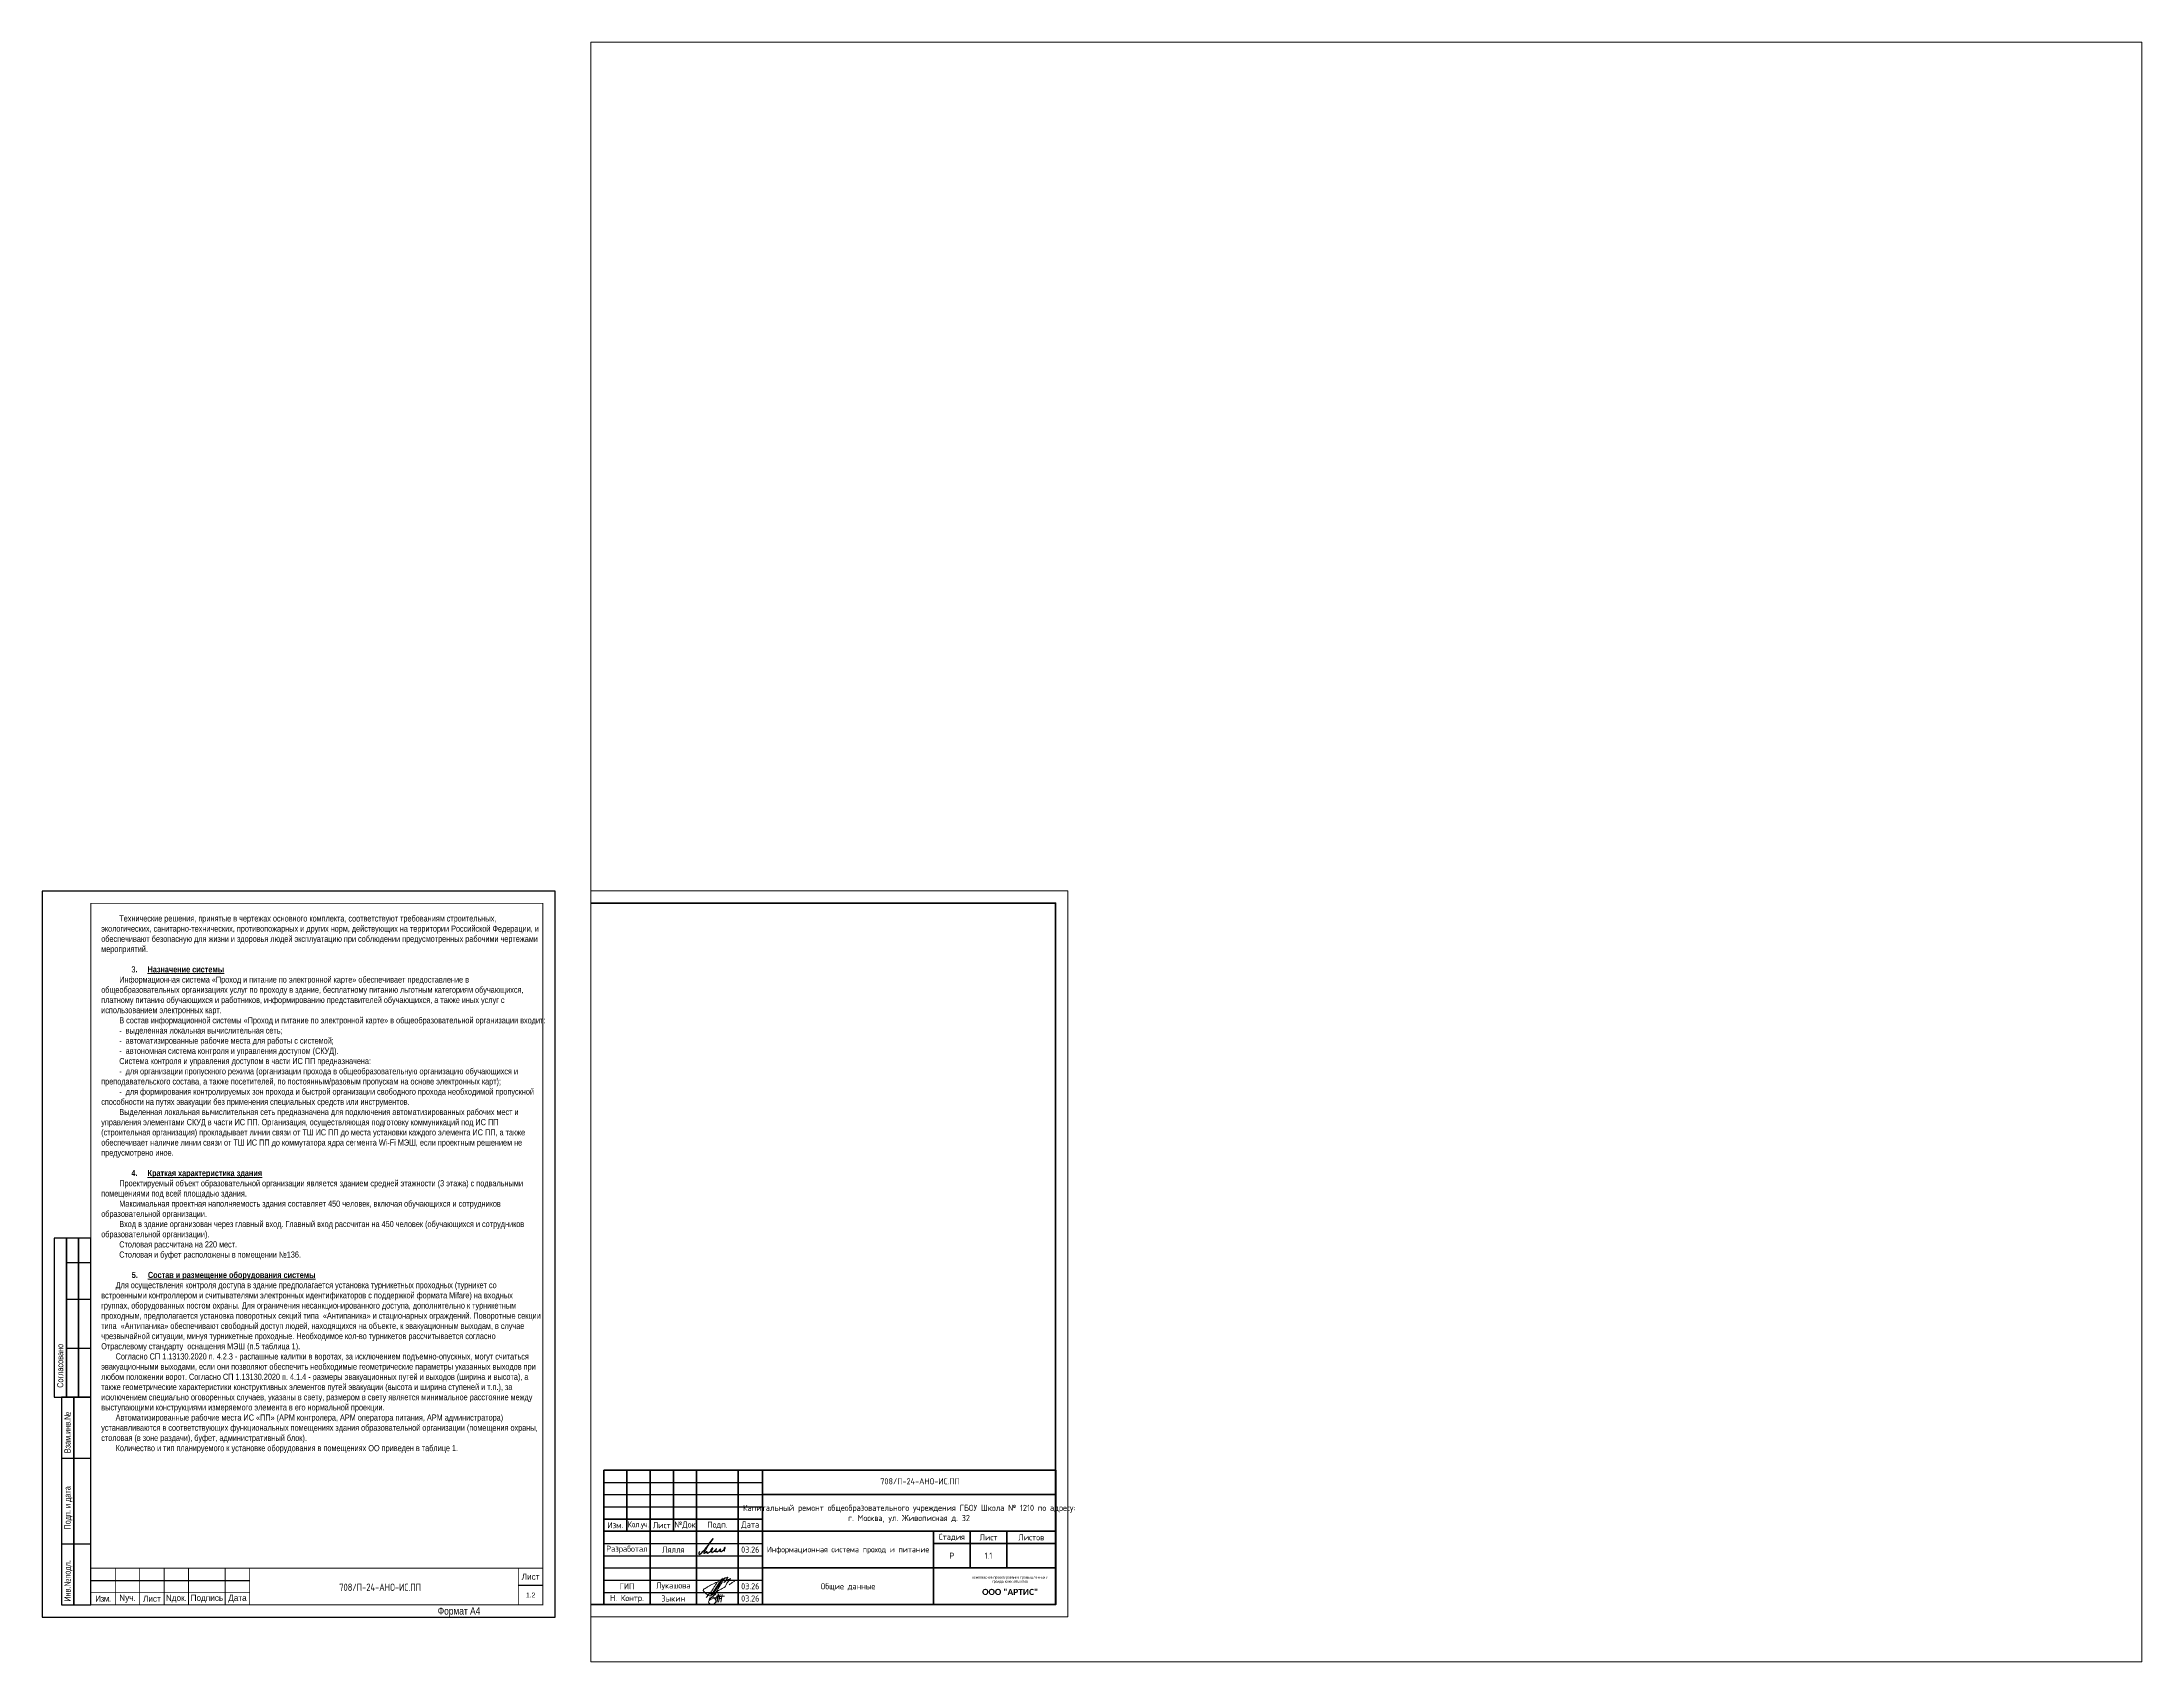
# Paper-space layout 'ОД2' of a CAD drawing. Header units: millimetres. Extents: x -5573 to 1243, y -6206 to 657.
# Drawn here: x -5573 to -4713, y -6206 to -5544 of the extents above; entities outside this region: 32.
# The model-space entities are those that its viewports show. They can reach past a viewport. Long polylines and large blocks are cut down to what shows.
import ezdxf
from ezdxf.enums import TextEntityAlignment as Align

# ---------------------------------------------------------------- set-up
doc = ezdxf.new("R2010")
doc.units = ezdxf.units.MM
for name, color, linetype in [('__НАДПИСИ', 7, 'Continuous'), ('G-ANOTVPRT_T', 7, 'Continuous'), ('СОТ', 7, 'Continuous'), ('стена', 20, 'Continuous')]:
    doc.layers.add(name, color=color, linetype=linetype)
for name, color, linetype, lineweight in [('__ФОРМАТ', 7, 'Continuous', 40), ('A-_ANOTTEXT_T', 7, 'Continuous', 9), ('Подписи', 7, 'Continuous', 13)]:
    doc.layers.add(name, color=color, linetype=linetype, lineweight=lineweight)
doc.layers.add('PDF _СОТ', color=7, linetype='Continuous', true_color=0xb82d00)
doc.layers.add('Границы листа', color=7, linetype='Continuous', lineweight=0, plot=False)
doc.layers.add('ОФ_подписи', color=5, linetype='Continuous', lineweight=13, true_color=0x0000ff)
doc.layers.add('Оформление-Надписи', color=7, linetype='Continuous', lineweight=0, true_color=0x000000)
doc.styles.add('Arial Narrow МОЙ', font='ARIALN.TTF', dxfattribs={"height": 2.5})
doc.styles.add('GOST 2.304 type A', font='', dxfattribs={"height": 250})
doc.styles.add('GOST 2.304 type A_2', font='', dxfattribs={"height": 2.5})
doc.styles.add('GOST 2.304 type A_3', font='', dxfattribs={"height": 3.5})
doc.styles.add('GOST Common_4', font='', dxfattribs={"height": 7})
doc.styles.add('ISOCPEUR', font='isocpeur.ttf', dxfattribs={"width": 0.9, "height": 350})
doc.styles.add('Mipgost_5', font='', dxfattribs={"height": 250})
doc.styles.add('RubezhCAD', font='', dxfattribs={"oblique": 10})
doc.styles.get("Standard").update_dxf_attribs({"font": ''})
doc.styles.add('ГОСТ 2.304', font='')
doc.styles.add('М1', font='', dxfattribs={"height": 2.5})
doc.styles.add('М2', font='', dxfattribs={"height": 4})
doc.styles.add('Основной', font='ARIALN.TTF')
doc.styles.get('GOST 2.304 type A').set_extended_font_data('GOST 2.304 type A')
doc.styles.get('GOST 2.304 type A_2').set_extended_font_data('GOST 2.304 type A')
doc.styles.get('GOST 2.304 type A_3').set_extended_font_data('GOST 2.304 type A')
doc.styles.get('GOST Common_4').set_extended_font_data('GOST type B')
doc.styles.get('Mipgost_5').set_extended_font_data('Mipgost')
doc.styles.get('RubezhCAD').set_extended_font_data('GOST type A')
doc.styles.get('Standard').set_extended_font_data('GOST type B')
doc.styles.get('ГОСТ 2.304').set_extended_font_data('GOST 2.304 type A')
doc.styles.get('М1').set_extended_font_data('Montserrat')
doc.styles.get('М2').set_extended_font_data('Montserrat')

# ---------------------------------------------------------------- blocks, each defined once
blk = doc.blocks.new('*U28')
for points in [[(0, 0), (210, 0), (210, 297), (0, 297)], [(5, 90), (10, 90), (10, 155), (5, 155)], [(10, 90), (15, 90), (15, 155), (10, 155)], [(15, 90), (20, 90), (20, 155), (15, 155)], [(8, 5), (13, 5), (13, 90), (8, 90)], [(13, 5), (20, 5), (20, 90), (13, 90)]]:
    blk.add_lwpolyline(points, close=True)
at = {"const_width": 0.35}
for points in [[(20, 5), (205, 5), (205, 292), (20, 292)], [(20, 20), (205, 20), (205, 5), (20, 5)]]:
    blk.add_lwpolyline(points, close=True, dxfattribs=at)
for points in [[(10, 145), (20, 145)], [(10, 130), (20, 130)], [(10, 110), (20, 110)], [(8, 65), (20, 65)], [(8, 30), (20, 30)], [(20, 15), (85, 15)], [(195, 13), (205, 13)]]:
    blk.add_lwpolyline(points)
for points in [[(30, 20), (30, 5)], [(40, 20), (40, 5)], [(50, 20), (50, 5)], [(60, 20), (60, 5)], [(75, 20), (75, 5)], [(85, 20), (85, 5)], [(195, 20), (195, 5)], [(20, 10), (85, 10)]]:
    blk.add_lwpolyline(points, dxfattribs=at)
at = {"style": 'Основной'}
for s, p in [('Согласовано', (8.68, 93.8)), ('Взам.инв.№', (11.68, 67.07)), ('Подп. и дата', (11.68, 35.79)), ('Инв.№подл.', (11.68, 6.31))]:
    blk.add_text(s, height=2.5, rotation=90, dxfattribs=at).set_placement(p)
at = {"char_height": 2.5, "attachment_point": 5, "style": 'М1'}
for s, insert, width in [('Лист', (200, 16.5), 10.0005), ('{\\T0.9;Изм.}', (25, 7.5), 10), ('Nуч.', (35, 7.5), 10), ('Лист', (45, 7.5), 10), ('Nдок.', (55, 7.5), 10), ('Подпись', (67.5, 7.5), 15), ('Дата', (80, 7.5), 10)]:
    blk.add_mtext(s, dxfattribs=dict(at, insert=insert, width=width))
for tag, height, style, p in [('ГРАФА_1Ф6', 4, 'М2', (145, 12.5)), ('ГРАФА_7Ф6', 2, 'М1', (200, 9))]:
    blk.add_attdef(tag, text='', height=height, dxfattribs=dict(style=style)).set_placement(p, align=Align.MIDDLE_CENTER)
at = {"style": 'Основной'}
for tag, p in [('ФОРМАТ', (161.99, 2.5)), ('СВОЙСТВА_2', (179.35, 2.5))]:
    blk.add_attdef(tag, text='', height=3, dxfattribs=at).set_placement(p, align=Align.MIDDLE_LEFT)
blk = doc.blocks.new('*U12')
for p, q in [((5, 155), (5, 90)), ((15, 155), (15, 90))]:
    blk.add_line(p, q)
at = {"lineweight": -2}
for p, q in [((10, 155), (10, 90)), ((10, 145), (20, 145)), ((10, 130), (20, 130)), ((10, 110), (20, 110)), ((13, 90), (13, 5)), ((8, 65), (20, 65)), ((8, 30), (20, 30))]:
    blk.add_line(p, q, dxfattribs=at)
blk.add_lwpolyline([(20, 5), (415, 5), (415, 292), (20, 292)], close=True, dxfattribs=at)
for points in [[(20, 155), (5, 155), (5, 90), (8, 90)], [(20, 5), (8, 5), (8, 90), (20, 90)]]:
    blk.add_lwpolyline(points, dxfattribs=at)
at = {"layer": 'Границы листа'}
blk.add_lwpolyline([(420, 0), (0, 0), (0, 297), (420, 297)], close=True, dxfattribs=at)
at = {"lineweight": 30, "style": 'Mipgost_5'}
blk.add_text('Согласовано', height=2.5, rotation=90, dxfattribs=at).set_placement((7.5, 91), align=Align.MIDDLE_LEFT)
for s, p in [('Взам. инв. №', (10.5, 77.5)), ('Подп. и дата', (10.5, 47.5)), ('Инв. № подл.', (10.5, 17.5))]:
    blk.add_text(s, height=2.5, rotation=90, dxfattribs=at).set_placement(p, align=Align.MIDDLE)
at = {"lineweight": 13, "oblique": 10, "flags": 8}
blk.add_attdef('ФОРМАТ', (380.94, 1.12), '', height=3, dxfattribs=at)
blk = doc.blocks.new('П_Зыкин')
at = {"layer": 'ОФ_подписи', "color": 5, "ltscale": 100, "transparency": 33554687}
for p, q in [((142, 249), (62, -174)), ((102, 37), (218, 37)), ((258, 249), (178, -174))]:
    blk.add_line(p, q, dxfattribs=at)
blk.add_lwpolyline([(-462, 273), (-74, 273), (-446, -30)], dxfattribs=at)
for centre, radius, start, end in [((-271, -94), 186, 314.23929, 159.93483), ((345, -1372), 1523, 88.87583, 117.8788), ((1109, -252), 1204, 158.75935, 174.23097), ((-1024, 224), 1068, 337.81444, 2.88593), ((-849, 72), 852, 342.83077, 7.48151), ((-9, 182), 4.48, 8.96906, 155.65511), ((-643, 22), 732, 344.4555, 20.46196), ((-318, -169), 151, 108.7568, 173.42509), ((-287, -115), 185, 191.53585, 322.35119)]:
    blk.add_arc(centre, radius, start, end, dxfattribs=at)
blk = doc.blocks.new('П_Лукашова')
at = {"layer": 'ОФ_подписи', "color": 5}
for p, q in [((221, 339), (-221, -339)), ((286, 371), (-156, -307)), ((283, 370), (218, 338))]:
    blk.add_line(p, q, dxfattribs=at)
for points in [[(-221, -339), (-276, -344), (-368, -289), (-446, -221), (-505, -166), (-522, -116), (-412, -16), (-295, 56), (-173, 120), (-49, 179), (33, 216), (87, 237), (52, 221), (11, 167), (-59, 51), (-126, -52), (-177, -132), (-256, -231), (-409, -409)], [(360, 20), (294, -18), (203, -65), (91, -124), (-73, -248)], [(366, 415), (236, 213), (85, -37), (-50, -300)], [(221, 301), (344, 360), (434, 401), (475, 416), (464, 395), (420, 336), (342, 232), (310, 203), (337, 221), (420, 283), (490, 322), (558, 352), (576, 358), (491, 240), (403, 113), (374, 49), (360, 20)], [(530, 102), (646, 199), (748, 254)]]:
    blk.add_spline(points, degree=3, dxfattribs=at)
blk = doc.blocks.new('штамп')
at = {"layer": '__ФОРМАТ', "linetype": 'Continuous', "lineweight": 50}
for p, q in [((531929, 45357), (531929, 50857)), ((531929, 50857), (550429, 50857)), ((532879, 48357), (532879, 50857)), ((533829, 45357), (533829, 50857)), ((534779, 48357), (534779, 50857)), ((535729, 45357), (535729, 50857)), ((537429, 45357), (537429, 50857)), ((538429, 45357), (538429, 50857)), ((550429, 45357), (550429, 50857)), ((538429, 49857), (550429, 49857)), ((531929, 48857), (538429, 48857)), ((531929, 48357), (550429, 48357)), ((545429, 45357), (545429, 48357)), ((546929, 46857), (546929, 48357)), ((548429, 46857), (548429, 48357)), ((545429, 47857), (550429, 47857)), ((538429, 46857), (550429, 46857)), ((531929, 45357), (550429, 45357))]:
    blk.add_line(p, q, dxfattribs=at)
at = {"layer": '__ФОРМАТ', "linetype": 'Continuous', "lineweight": -2}
for p, q in [((531929, 50357), (538429, 50357)), ((531929, 49857), (538429, 49857)), ((531929, 49357), (538429, 49357)), ((531929, 48857), (538429, 48857)), ((531929, 47857), (538429, 47857)), ((531929, 47357), (538429, 47357)), ((531929, 46857), (538429, 46857)), ((538429, 46857), (550429, 46857)), ((531929, 46357), (538429, 46357)), ((531929, 45857), (538429, 45857))]:
    blk.add_line(p, q, dxfattribs=at)
at = {"layer": 'Подписи', "color": 5, "lineweight": 25}
blk.add_lwpolyline([(535847, 47525), (535833, 47500), (535823, 47461), (535824, 47440), (535829, 47423), (535840, 47414), (535857, 47413), (535876, 47421), (535897, 47435), (535917, 47454), (536005, 47539), (536088, 47624), (536142, 47690), (536203, 47776), (536266, 47874), (536323, 47953), (536362, 48009), (536395, 48059), (536405, 48060), (536397, 48045), (536295, 47925), (536205, 47790), (536095, 47603), (536059, 47544), (536038, 47506), (536029, 47485), (536027, 47473), (536027, 47462), (536031, 47457), (536037, 47454), (536045, 47456), (536057, 47466), (536072, 47479), (536107, 47506), (536133, 47525), (536147, 47532), (536152, 47532), (536153, 47529), (536150, 47520), (536147, 47504), (536146, 47491), (536148, 47479), (536150, 47471), (536157, 47465), (536166, 47462), (536178, 47464), (536189, 47469), (536215, 47480), (536240, 47498), (536281, 47529), (536306, 47550), (536324, 47567), (536342, 47582), (536372, 47609), (536388, 47629), (536397, 47646), (536399, 47657), (536398, 47666), (536393, 47671), (536383, 47671), (536372, 47667), (536356, 47653), (536336, 47632), (536323, 47612), (536313, 47599), (536309, 47587), (536310, 47579), (536315, 47575), (536326, 47579), (536335, 47585), (536344, 47592), (536348, 47595), (536352, 47596), (536354, 47595), (536355, 47592), (536349, 47583), (536342, 47575), (536334, 47561), (536326, 47547), (536322, 47538), (536320, 47531), (536321, 47523), (536325, 47519), (536328, 47519), (536333, 47524), (536338, 47527), (536344, 47526), (536346, 47520), (536351, 47508), (536355, 47498), (536359, 47493), (536366, 47491), (536375, 47491), (536385, 47497), (536412, 47513), (536436, 47532), (536466, 47559), (536491, 47583), (536517, 47607), (536529, 47621), (536545, 47642), (536547, 47643), (536546, 47644), (536543, 47644), (536541, 47642), (536538, 47637), (536499, 47577), (536491, 47558), (536482, 47544), (536480, 47535), (536479, 47529), (536481, 47524), (536483, 47522), (536489, 47523), (536494, 47526), (536502, 47532), (536512, 47539), (536522, 47544), (536530, 47548), (536541, 47549), (536547, 47546), (536550, 47541), (536551, 47531), (536552, 47525), (536553, 47521), (536558, 47517), (536562, 47515), (536568, 47515), (536575, 47517), (536583, 47523), (536596, 47533), (536617, 47547), (536636, 47561), (536659, 47583), (536688, 47609), (536702, 47620), (536713, 47630), (536721, 47636), (536727, 47641), (536727, 47643), (536726, 47644), (536723, 47643), (536720, 47638), (536715, 47629), (536693, 47594), (536681, 47575), (536676, 47566), (536674, 47557), (536677, 47551), (536679, 47547), (536684, 47546), (536689, 47549), (536695, 47552), (536700, 47554), (536709, 47554), (536716, 47551), (536717, 47545), (536719, 47535), (536721, 47527), (536725, 47524), (536731, 47520), (536741, 47523), (536747, 47528), (536757, 47534), (536779, 47550), (536809, 47572), (536842, 47600), (536865, 47623), (536880, 47642), (536895, 47664), (536899, 47675), (536901, 47684), (536898, 47689), (536891, 47693), (536881, 47689), (536873, 47682), (536862, 47668), (536856, 47654), (536855, 47638), (536856, 47622), (536856, 47598), (536858, 47583), (536860, 47572), (536864, 47560), (536871, 47551)], dxfattribs=at)
at = {"layer": 'ОФ_подписи'}
for name, p, xscale, yscale, zscale in [('П_Лукашова', (536533, 46057), 1.010226427429054, 1.010226427429054, 1.010226427429054), ('П_Зыкин', (536581, 45585), 0.7621923841183493, 0.7621923841183493, 0.7621923841183493)]:
    blk.add_blockref(name, p, dxfattribs=dict(at, xscale=xscale, yscale=yscale, zscale=zscale))
at = {"color": 0, "transparency": 33554687, "attachment_point": 5, "style": 'ГОСТ 2.304'}
for s, insert, char_height, width in [('{\\fArial|b0|i0|c204|p34;комплексное проектирование промышленных и гражданских объектов}', (548566, 46374), 100, 3372.21), ('{\\fCorbel Light|b1|i0|c204|p34;ООО "АРТИС"}', (548566, 45874), 250, 4171.2)]:
    blk.add_mtext(s, dxfattribs=dict(at, insert=insert, char_height=char_height, width=width))
at = {"layer": '__НАДПИСИ', "lineweight": 9, "ltscale": 2, "style": 'ISOCPEUR', "flags": 1}
blk.add_attdef('NOTATION', (548864, 51134), '', height=250, dxfattribs=at)
at = {"layer": '__НАДПИСИ', "lineweight": 9, "ltscale": 2, "style": 'RubezhCAD', "oblique": 10}
blk.add_attdef('SHEET', text='', height=250, dxfattribs=at).set_placement((547679, 47357), align=Align.MIDDLE_CENTER)
at = {"layer": '__ФОРМАТ', "color": 7, "linetype": 'Continuous', "lineweight": 20, "attachment_point": 5, "style": 'GOST 2.304 type A'}
for s, insert, char_height, width in [('Капитальный ремонт общеобразовательного учреждения ГБОУ Школа № 1210 по адресу:      \\Pг. Москва, ул. Живописная д. 32', (544429, 49073), 250, 12000), ('\\pi-7.5,l7.5,t7.5;{\\W0.9;\\C256;Кол.уч.}', (533354, 48607), 250, 950), ('Информационная система проход и питание \\P ', (541929, 47381), 240, 7000)]:
    blk.add_mtext(s, dxfattribs=dict(at, insert=insert, char_height=char_height, width=width))
at = {"layer": '__ФОРМАТ', "color": 7, "linetype": 'Continuous', "lineweight": 20, "char_height": 250, "attachment_point": 5, "line_spacing_factor": 1.2, "style": 'GOST 2.304 type A'}
for s, insert, width in [('\\pi-7.5,l7.5,t7.5;{\\C256;Изм.}', (532404, 48607), 950), ('\\pi-7.5,l7.5,t7.5;{\\C256;Лист}', (534304, 48607), 950), ('\\pi-7.5,l7.5,t7.5;{\\C256;№Док}', (535254, 48607), 950), ('\\pi-7.5,l7.5,t7.5;{\\C256;Подп.}', (536584, 48607), 1710.72), ('\\pi-7.5,l7.5,t7.5;{\\C256;Дата}', (537929, 48607), 1000), ('\\pi-7.5,l7.5,t7.5;{\\C256;Стадия}', (546179, 48107), 1500), ('\\pi-7.5,l7.5,t7.5;{\\C256;Лист}', (547679, 48107), 1500), ('\\pi-7.5,l7.5,t7.5;{\\C256;Листов}', (549429, 48107), 2000), ('\\pi-7.5,l7.5,t7.5;{\\C256;Разработал}', (532879, 47607), 1900), ('{\\C256;Лялля}', (534779, 47607), 1900), ('{\\C256;03.26}', (537929, 47607), 1000), ('\\pi-750,l750,t750;{\\C256;Р}', (546179, 47357), 1500), ('{\\C256;Н. Контр. }', (532879, 45592), 1900), ('\\pi-7.5,l7.5,t7.5;{\\C256;ГИП}', (532879, 46107), 1900), ('{\\C256;Лукашова}', (534779, 46107), 1900), ('\\pi-750,l750,t750;{\\C256;Зыкин}', (534779, 45607), 1900), ('{\\C256;03.26}', (537929, 46107), 1000), ('{\\C256;03.26}', (537929, 45607), 1000)]:
    blk.add_mtext(s, dxfattribs=dict(at, insert=insert, width=width))
at = {"layer": 'стена', "color": 18, "true_color": 0x000000, "insert": (543249, 50527), "char_height": 250, "width": 3851.47, "attachment_point": 1, "style": 'GOST 2.304 type A'}
blk.add_mtext('708/П-24-АНО-ИС.ПП', dxfattribs=at)

msp = doc.modelspace()

# ---------------------------------------------------------------- block references
at = {"layer": '__ФОРМАТ', "lineweight": 60, "xscale": 99.9999999999996, "yscale": 99.9999999999996, "zscale": 99.9999999999996}
msp.add_blockref('*U12', (370939.913, 238715.833), dxfattribs=at)
at = {"layer": 'PDF _СОТ', "color": 0}
msp.add_blockref('штамп', (-137988.711, 193858.796), dxfattribs=at)

# ---------------------------------------------------------------- texts
at = {"layer": 'СОТ', "char_height": 250, "attachment_point": 5, "style": 'GOST 2.304 type A'}
for s, insert, width in [('1.1', (409689.913, 241215.833), 1500), ('Общие данные', (403939.913, 239931.684), 7000)]:
    msp.add_mtext(s, dxfattribs=dict(at, insert=insert, width=width))

psp = doc.layouts.new('ОД2')

# ---------------------------------------------------------------- block references
ref = psp.add_blockref('*U28', (-5572.68, -6188.1))
ref.add_attrib('ГРАФА_7Ф6', '1.2', dxfattribs={"height": 2, "style": 'М1'}).set_placement((-5372.68, -6179.1), align=Align.MIDDLE_CENTER)
ref.add_attrib('ФОРМАТ', 'Формат А4', dxfattribs={"height": 3, "style": 'Основной'}).set_placement((-5410.69, -6185.6), align=Align.MIDDLE_LEFT)

# ---------------------------------------------------------------- texts
at = {"layer": 'A-_ANOTTEXT_T', "attachment_point": 1}
for s, insert, char_height, width, style in [('\\fGOST Common|b0|i0|c204|p34|; ', (599.92, 657.41), 7, 2.9662, 'GOST Common_4'), ('\\fGOST Common|b0|i0|c204|p34|; ', (682.41, 657.41), 7, 2.9662, 'GOST Common_4'), ('\\fGOST Common|b0|i0|c204|p34|; ', (738.37, 657.41), 7, 2.9662, 'GOST Common_4'), ('\\fGOST Common|b0|i0|c204|p34|; ', (844.53, 657.41), 7, 2.9662, 'GOST Common_4'), ('\\fGOST Common|b0|i0|c204|p34|; ', (640.87, 645.43), 7, 2.9662, 'GOST Common_4'), ('\\fGOST Common|b0|i0|c204|p34|; ', (708.67, 645.43), 7, 2.9662, 'GOST Common_4'), ('\\fGOST Common|b0|i0|c204|p34|; ', (810.07, 645.43), 7, 2.9662, 'GOST Common_4'), ('\\fGOST Common|b0|i0|c204|p34|; ', (822.44, 645.43), 7, 2.9662, 'GOST Common_4'), ('\\fGOST Common|b0|i0|c204|p34|; ', (652.58, 621.49), 7, 2.9662, 'GOST Common_4'), ('\\fGOST Common|b0|i0|c204|p34|; ', (731.88, 621.49), 7, 2.9662, 'GOST Common_4'), ('\\fGOST Common|b0|i0|c204|p34|; ', (790.56, 621.49), 7, 2.9662, 'GOST Common_4'), ('\\fGOST 2.304 type A|b0|i0|c204|p34|; ', (1145.4, 64.78), 2.5, 1.2827, 'GOST 2.304 type A_2'), ('\\fGOST 2.304 type A|b0|i0|c204|p34|; ', (1149.63, 64.78), 2.5, 1.2827, 'GOST 2.304 type A_2'), ('\\fGOST 2.304 type A|b0|i0|c204|p34|; ', (1157.37, 68.61), 2.5, 1.2827, 'GOST 2.304 type A_2'), ('\\fGOST 2.304 type A|b0|i0|c204|p34|; ', (1158.82, 64.78), 2.5, 1.2827, 'GOST 2.304 type A_2'), ('\\fGOST 2.304 type A|b0|i0|c204|p34|; ', (1161.34, 68.61), 2.5, 1.2827, 'GOST 2.304 type A_2'), ('\\fGOST 2.304 type A|b0|i0|c204|p34|; ', (1183.56, 68.61), 2.5, 1.2827, 'GOST 2.304 type A_2'), ('\\fGOST 2.304 type A|b0|i0|c204|p34|; ', (1186.08, 68.61), 2.5, 1.2827, 'GOST 2.304 type A_2'), ('\\fGOST 2.304 type A|b0|i0|c204|p34|; ', (1199.44, 68.61), 2.5, 1.2827, 'GOST 2.304 type A_2'), ('\\fGOST 2.304 type A|b0|i0|c204|p34|; ', (1214.45, 68.61), 2.5, 1.2827, 'GOST 2.304 type A_2'), ('\\fGOST 2.304 type A|b0|i0|c204|p34|; ', (1224.71, 68.61), 2.5, 1.2827, 'GOST 2.304 type A_2'), ('\\fGOST 2.304 type A|b0|i0|c204|p34|; ', (1142.67, 17.43), 3.5, 1.6835, 'GOST 2.304 type A_3'), ('\\fGOST 2.304 type A|b0|i0|c204|p34|; ', (1170.98, 17.43), 3.5, 1.6835, 'GOST 2.304 type A_3'), ('\\fGOST 2.304 type A|b0|i0|c204|p34|; ', (1182.29, 17.43), 3.5, 1.6835, 'GOST 2.304 type A_3'), ('\\fGOST 2.304 type A|b0|i0|c204|p34|; ', (1201.87, 17.43), 3.5, 1.6835, 'GOST 2.304 type A_3'), ('\\fGOST 2.304 type A|b0|i0|c204|p34|; ', (1243.34, 17.43), 3.5, 1.6835, 'GOST 2.304 type A_3'), ('\\fGOST 2.304 type A|b0|i0|c204|p34|; ', (1143.4, 12.07), 3.5, 1.6835, 'GOST 2.304 type A_3'), ('\\fGOST 2.304 type A|b0|i0|c204|p34|; ', (1167.34, 12.07), 3.5, 1.6835, 'GOST 2.304 type A_3'), ('\\fGOST 2.304 type A|b0|i0|c204|p34|; ', (1225.35, 12.07), 3.5, 1.6835, 'GOST 2.304 type A_3'), ('\\fGOST 2.304 type A|b0|i0|c204|p34|; ', (1232.69, 12.07), 3.5, 1.6835, 'GOST 2.304 type A_3'), ('\\fGOST 2.304 type A|b0|i0|c204|p34|; ', (1160.79, 6.71), 3.5, 1.6835, 'GOST 2.304 type A_3'), ('\\fGOST 2.304 type A|b0|i0|c204|p34|; ', (1211.59, 6.71), 3.5, 1.6835, 'GOST 2.304 type A_3')]:
    psp.add_mtext(s, dxfattribs=dict(at, insert=insert, char_height=char_height, width=width, style=style))
at = {"layer": 'Оформление-Надписи'}
note = psp.add_mtext_dynamic_manual_height_columns('\\pi7.38543;{\\H1.00001x;Технические решения, принятые в чертежах основного комплекта, соответствуют требованиям строительных, экологических, санитарно-технических, противопожарных и других норм, действующих на территории Российской Федерации, и обеспечивают бе\\H1.00001x;\\C0;зопасную для жизни и здоровья людей эксплуатацию при соблюдении предусмотренных рабочими чертежами мероприятий.\\fTimes New Roman|b0|i0|c204|p18;\\H0.99998x;\\C256;\\P\\pi0;\\fArial Narrow|b0|i0|c204|p34;\\H1.00002x;\\C0;\\P\\pi7.38543,t17.5;      3\\fArial Narrow|b1|i0|c204|p34;.\\fArial Narrow|b0|i0|c204|p34;     \\fArial Narrow|b1|i0|c204|p34;\\H0.99998x;\\LНазначение системы\\P\\ptz;\\fArial Narrow|b0|i0|c204|p34;\\H1.00001x;\\l\\C256;Информационная система «Проход и питание по электронной карте» обеспечивает предоставление в общеобразовательных организациях услуг по проходу в здание, бесплатному питанию льготным категориям обучающихся, платному питанию обучающихся и работников, информированию представителей обучающихся, а также иных услуг с использованием электронных карт.\\PВ состав информационной системы «Проход и питание по электронной карте» в общеобразовательной организации входит:\\P-^Iвыделенная локальная вычислительная сеть;\\P-^Iавтоматизированные рабочие места для работы с системой;\\P-^Iавтономная система контроля и управления доступом (СКУД).\\PСистема контроля и управления доступом в части ИС ПП предназначена: \\P-^Iдля организации пропускного режима (организации прохода в общеобразовательную организацию обучающихся и преподавательского состава, а также посетителей, по постоянным/разовым пропускам на основе электронных карт);\\P-^Iдля формирования контролируемых зон прохода и быстрой организации свободного прохода необходимой пропускной способности на путях эвакуации без применения специальных средств или инструментов.\\PВыделенная локальная вычислительная сеть предназначена для подключения автоматизированных рабочих мест и управления элементами СКУД в части ИС ПП. Организация, осуществляющая подготовку коммуникаций под ИС ПП (строительная организация) прокладывает линии связи от ТШ ИС ПП до места установки каждого элемента ИС ПП, а также обеспечивает наличие линии связи от ТШ ИС ПП до коммутатора ядра сегмента Wi-Fi МЭШ, если проектным решением не предусмотрено иное.\\P\\pt17.5;\\fTimes New Roman|b1|i0|c204|p18;\\H0.99999x;\\P\\fArial Narrow|b1|i0|c204|p34;\\C0;      4.     \\LКраткая характеристика здания\\P\\ptz;\\fArial Narrow|b0|i0|c204|p34;\\H1.00001x;\\lПроектируемый объект образовательной организации является зданием средней этажности (3 этажа) с подвальными помещениями под всей площадью здания. \\PМаксимальная проектная наполняемость здания составляет 450 человек, включая обучающихся и сотрудников образовательной организации. \\PВход в здание организован через главный вход. Главный вход рассчитан на 450 человек (обучающихся и сотрудников образовательной организации). \\PСтоловая рассчитана на 220 мест.\\PСтоловая и буфет расположены в помещении №136.\\C256;\\P\\fTimes New Roman|b0|i0|c204|p18;\\H0.99999x;\\C1;\\P\\pi0;\\fArial Narrow|b1|i0|c204|p34;\\C0;^I   5.     \\LСостав и размещение оборудования системы\\fArial Narrow|b0|i0|c204|p34;\\H1.00002x;\\l\\C240;\\c2367469;\\P\\pi5.90625;\\H0.99999x;\\C256;Для осуществления контроля доступа в здание предполагается установка турникетных проходных (турникет со встроенными контроллером и считывателями электронных идентификаторов с поддержкой формата Mifare) на входных группах, оборудованных постом охраны. Для ограничения несанкционированного доступа, дополнительно к турникетным проходным, предполагается установка поворотных секций типа  «Антипаника» и стационарных ограждений. Поворотные секции типа  «Антипаника» обеспечивают свободный доступ людей, находящихся на объекте, к эвакуационным выходам, в случае чрезвычайной ситуации, минуя турникетные проходные. Необходимое кол-во турникетов рассчитывается согласно Отраслевому стандарту  оснащения МЭШ (п.5 таблица 1). \\PСогласно СП 1.13130.2020 п. 4.2.3 - распашные калитки в воротах, за исключением подъемно-опускных, могут считаться эвакуационными выходами, если они позволяют обеспечить необходимые геометрические параметры указанных выходов при любом положении ворот. Согласно СП 1.13130.2020 п. 4.1.4 - размеры эвакуационных путей и выходов (ширина и высота), а также геометрические характеристики конструктивных элементов путей эвакуации (высота и ширина ступеней и т.п.), за исключением специально оговоренных случаев, указаны в свету, размером в свету является минимальное расстояние между выступающими конструкциями измеряемого элемента в его нормальной проекции.\\PАвтоматизированные рабочие места ИС «ПП» (АРМ контролера, АРМ оператора питания, АРМ администратора) устанавливаются в соответствующих функциональных помещениях здания образовательной организации (помещения охраны, столовая (в зоне раздачи), буфет, административный блок).\\PКоличество и тип планируемого к установке оборудования в помещениях ОО приведен в таблице 1.\\fTimes New Roman|b0|i0|c204|p18;\\H0.99999x;\\P\\pi0;\\fArial Narrow|b0|i0|c204|p34;\\H1.00002x;\\C240;\\c2367469;\\P\\L\\P\\l\\C0;\\P\\fArial Narrow|b1|i0|c204|p34;\\L\\P\\fArial Narrow|b0|i0|c204|p34;\\l\\P\\P}', width=173.0471, gutter_width=12.5, heights=[265.09, 0], dxfattribs=dict(at, insert=(-5548.44, -5901.02), char_height=2.5, attachment_point=1, style='Arial Narrow МОЙ'))
for column, words in zip(note.columns.linked_columns, ['{\\fArial Narrow|b1|i0|c204|p34;\\H1.00002x;\\L\\C0;\\P\\H1.25x; \\H0.8x;\\P\\H1.16666x; \\H0.85715x;\\P\\H1.19444x; \\H0.83721x;\\P\\H1.18518x; \\H0.84375x;\\P\\H1.18827x; \\H0.84156x;\\P\\H1.18724x; \\H0.84229x;\\P \\H1.18758x; }']):
    column.text = words
at = {"layer": 'стена', "color": 18, "true_color": 0x000000, "style": 'GOST 2.304 type A'}
psp.add_text('708/П-24-АНО-ИС.ПП', height=3, dxfattribs=at).set_placement((-5451, -6177.42))

# ---------------------------------------------------------------- viewports
at = {"layer": 'G-ANOTVPRT_T'}
psp.add_viewport(center=(-5030.56, -5875.09), size=(634.93, 662.803), view_center_point=(425160.004, 270007.862), view_height=66280.3684, dxfattribs=at)

doc.saveas('drawing.dxf')
